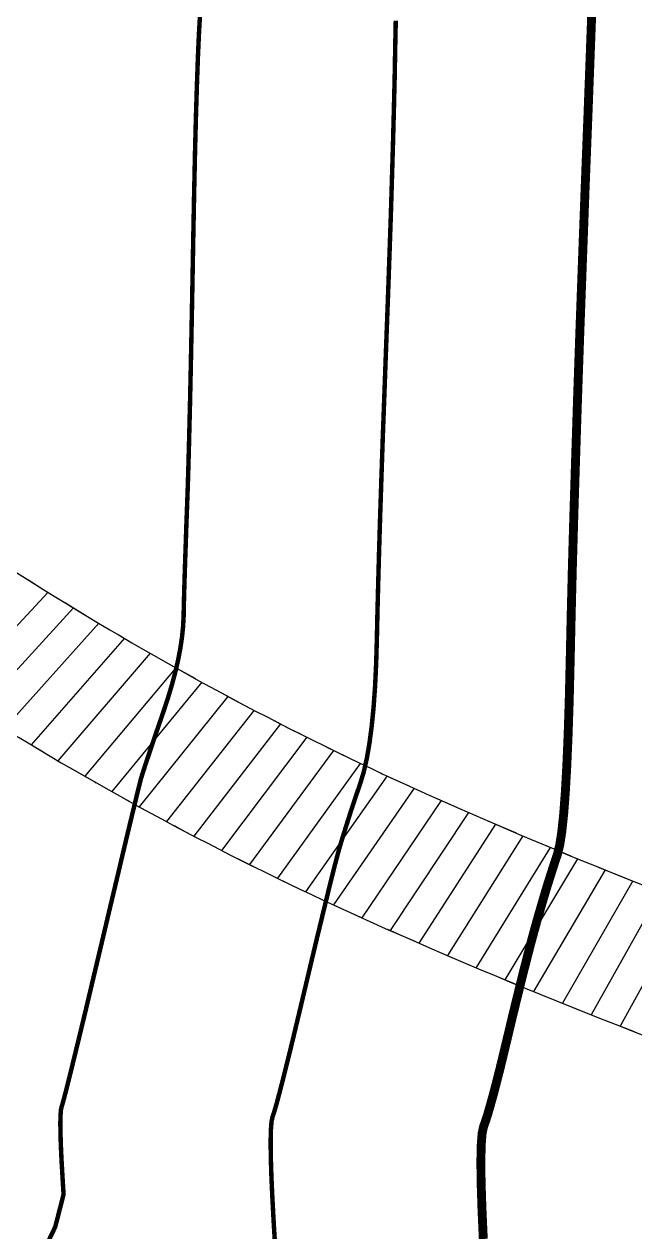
# Model space of a CAD drawing. Extents: x 940 to 1495, y 832 to 1212.
# Drawn here: x 1275.76 to 1286.05, y 867.61 to 887.96 of the extents above; entities that cross this region are included whole.
import ezdxf

# ---------------------------------------------------------------- set-up
doc = ezdxf.new("R2010")
doc.units = 0
doc.header["$LTSCALE"] = 0.5
doc.header["$PDSIZE"] = 0.2
doc.linetypes.add('X6', pattern=[2, 1, -1])
for name, color, linetype in [('DGX', 2, 'CONTINUOUS'), ('DLSS', 4, 'CONTINUOUS'), ('JMD', 6, 'CONTINUOUS'), ('ZDH', 1, 'CONTINUOUS')]:
    doc.layers.add(name, color=color, linetype=linetype)

msp = doc.modelspace()

# ---------------------------------------------------------------- linework, layer by layer
at = {"layer": 'DGX', "color": 3, "linetype": 'Continuous', "const_width": 0.15, "flags": 128}
msp.add_lwpolyline([(1283.497, 867.487), (1283.474, 868.004), (1283.46, 868.44), (1283.456, 868.796), (1283.462, 869.072), (1283.477, 869.267), (1283.502, 869.382), (1283.534, 869.471), (1283.572, 869.59), (1283.615, 869.738), (1283.664, 869.915), (1283.718, 870.122), (1283.778, 870.357), (1283.842, 870.622), (1283.913, 870.917), (1283.984, 871.217), (1284.053, 871.5), (1284.118, 871.765), (1284.18, 872.013), (1284.239, 872.244), (1284.294, 872.457), (1284.347, 872.653), (1284.396, 872.831), (1284.444, 872.997), (1284.49, 873.156), (1284.535, 873.309), (1284.579, 873.455), (1284.623, 873.593), (1284.665, 873.725), (1284.706, 873.851), (1284.746, 873.969), (1284.784, 874.121), (1284.819, 874.346), (1284.851, 874.644), (1284.879, 875.016), (1284.904, 875.461), (1284.926, 875.98), (1284.945, 876.571), (1284.961, 877.237), (1284.977, 877.975), (1284.997, 878.786), (1285.022, 879.67), (1285.052, 880.627), (1285.085, 881.656), (1285.123, 882.758), (1285.166, 883.933), (1285.212, 885.181), (1285.259, 886.394), (1285.299, 887.462), (1285.333, 888.387)], dxfattribs=at)
msp.add_lwpolyline([(1283.497, 867.487), (1283.474, 868.004), (1283.46, 868.44), (1283.456, 868.796), (1283.462, 869.072), (1283.477, 869.267), (1283.502, 869.382), (1283.534, 869.471), (1283.572, 869.59), (1283.615, 869.738), (1283.664, 869.915), (1283.718, 870.122), (1283.778, 870.357), (1283.842, 870.622), (1283.913, 870.917), (1283.984, 871.217), (1284.053, 871.5), (1284.118, 871.765), (1284.18, 872.013), (1284.239, 872.244), (1284.294, 872.457), (1284.347, 872.653), (1284.396, 872.831), (1284.444, 872.997), (1284.49, 873.156), (1284.535, 873.309), (1284.579, 873.455), (1284.623, 873.593), (1284.665, 873.725), (1284.706, 873.851), (1284.746, 873.969), (1284.784, 874.121), (1284.819, 874.346), (1284.851, 874.644), (1284.879, 875.016), (1284.904, 875.461), (1284.926, 875.98), (1284.945, 876.571), (1284.961, 877.237), (1284.977, 877.975), (1284.997, 878.786), (1285.022, 879.67), (1285.052, 880.627), (1285.085, 881.656), (1285.123, 882.758), (1285.166, 883.933), (1285.212, 885.181), (1285.259, 886.394), (1285.299, 887.462), (1285.333, 888.387)], dxfattribs=at)
msp.add_lwpolyline([(1283.497, 867.487), (1283.474, 868.004), (1283.46, 868.44), (1283.456, 868.796), (1283.462, 869.072), (1283.477, 869.267), (1283.502, 869.382), (1283.534, 869.471), (1283.572, 869.59), (1283.615, 869.738), (1283.664, 869.915), (1283.718, 870.122), (1283.778, 870.357), (1283.842, 870.622), (1283.913, 870.917), (1283.984, 871.217), (1284.053, 871.5), (1284.118, 871.765), (1284.18, 872.013), (1284.239, 872.244), (1284.294, 872.457), (1284.347, 872.653), (1284.396, 872.831), (1284.444, 872.997), (1284.49, 873.156), (1284.535, 873.309), (1284.579, 873.455), (1284.623, 873.593), (1284.665, 873.725), (1284.706, 873.851), (1284.746, 873.969), (1284.784, 874.121), (1284.819, 874.346), (1284.851, 874.644), (1284.879, 875.016), (1284.904, 875.461), (1284.926, 875.98), (1284.945, 876.571), (1284.961, 877.237), (1284.977, 877.975), (1284.997, 878.786), (1285.022, 879.67), (1285.052, 880.627), (1285.085, 881.656), (1285.123, 882.758), (1285.166, 883.933), (1285.212, 885.181), (1285.259, 886.394), (1285.299, 887.462), (1285.333, 888.387)], dxfattribs=at)
msp.add_lwpolyline([(1283.497, 867.487), (1283.474, 868.004), (1283.46, 868.44), (1283.456, 868.796), (1283.462, 869.072), (1283.477, 869.267), (1283.502, 869.382), (1283.534, 869.471), (1283.572, 869.59), (1283.615, 869.738), (1283.664, 869.915), (1283.718, 870.122), (1283.778, 870.357), (1283.842, 870.622), (1283.913, 870.917), (1283.984, 871.217), (1284.053, 871.5), (1284.118, 871.765), (1284.18, 872.013), (1284.239, 872.244), (1284.294, 872.457), (1284.347, 872.653), (1284.396, 872.831), (1284.444, 872.997), (1284.49, 873.156), (1284.535, 873.309), (1284.579, 873.455), (1284.623, 873.593), (1284.665, 873.725), (1284.706, 873.851), (1284.746, 873.969), (1284.784, 874.121), (1284.819, 874.346), (1284.851, 874.644), (1284.879, 875.016), (1284.904, 875.461), (1284.926, 875.98), (1284.945, 876.571), (1284.961, 877.237), (1284.977, 877.975), (1284.997, 878.786), (1285.022, 879.67), (1285.052, 880.627), (1285.085, 881.656), (1285.123, 882.758), (1285.166, 883.933), (1285.212, 885.181), (1285.259, 886.394), (1285.299, 887.462), (1285.333, 888.387)], dxfattribs=at)
msp.add_lwpolyline([(1283.497, 867.487), (1283.474, 868.004), (1283.46, 868.44), (1283.456, 868.796), (1283.462, 869.072), (1283.477, 869.267), (1283.502, 869.382), (1283.534, 869.471), (1283.572, 869.59), (1283.615, 869.738), (1283.664, 869.915), (1283.718, 870.122), (1283.778, 870.357), (1283.842, 870.622), (1283.913, 870.917), (1283.984, 871.217), (1284.053, 871.5), (1284.118, 871.765), (1284.18, 872.013), (1284.239, 872.244), (1284.294, 872.457), (1284.347, 872.653), (1284.396, 872.831), (1284.444, 872.997), (1284.49, 873.156), (1284.535, 873.309), (1284.579, 873.455), (1284.623, 873.593), (1284.665, 873.725), (1284.706, 873.851), (1284.746, 873.969), (1284.784, 874.121), (1284.819, 874.346), (1284.851, 874.644), (1284.879, 875.016), (1284.904, 875.461), (1284.926, 875.98), (1284.945, 876.571), (1284.961, 877.237), (1284.977, 877.975), (1284.997, 878.786), (1285.022, 879.67), (1285.052, 880.627), (1285.085, 881.656), (1285.123, 882.758), (1285.166, 883.933), (1285.212, 885.181), (1285.259, 886.394), (1285.299, 887.462), (1285.333, 888.387)], dxfattribs=at)
msp.add_lwpolyline([(1283.497, 867.487), (1283.474, 868.004), (1283.46, 868.44), (1283.456, 868.796), (1283.462, 869.072), (1283.477, 869.267), (1283.502, 869.382), (1283.534, 869.471), (1283.572, 869.59), (1283.615, 869.738), (1283.664, 869.915), (1283.718, 870.122), (1283.778, 870.357), (1283.842, 870.622), (1283.913, 870.917), (1283.984, 871.217), (1284.053, 871.5), (1284.118, 871.765), (1284.18, 872.013), (1284.239, 872.244), (1284.294, 872.457), (1284.347, 872.653), (1284.396, 872.831), (1284.444, 872.997), (1284.49, 873.156), (1284.535, 873.309), (1284.579, 873.455), (1284.623, 873.593), (1284.665, 873.725), (1284.706, 873.851), (1284.746, 873.969), (1284.784, 874.121), (1284.819, 874.346), (1284.851, 874.644), (1284.879, 875.016), (1284.904, 875.461), (1284.926, 875.98), (1284.945, 876.571), (1284.961, 877.237), (1284.977, 877.975), (1284.997, 878.786), (1285.022, 879.67), (1285.052, 880.627), (1285.085, 881.656), (1285.123, 882.758), (1285.166, 883.933), (1285.212, 885.181), (1285.259, 886.394), (1285.299, 887.462), (1285.333, 888.387)], dxfattribs=at)
at = {"layer": 'DGX', "linetype": 'Continuous', "const_width": 0.075, "flags": 128}
for points in [[(1275.82, 866.72), (1276.285, 867.69), (1276.425, 868.237), (1276.406, 868.553), (1276.39, 868.832), (1276.379, 869.073), (1276.373, 869.277), (1276.371, 869.443), (1276.374, 869.572), (1276.381, 869.663), (1276.393, 869.717), (1276.415, 869.79), (1276.455, 869.941), (1276.513, 870.169), (1276.588, 870.474), (1276.681, 870.856), (1276.792, 871.315), (1276.919, 871.852), (1277.065, 872.465), (1277.21, 873.08), (1277.338, 873.618), (1277.447, 874.08), (1277.539, 874.465), (1277.614, 874.775), (1277.67, 875.009), (1277.709, 875.166), (1277.73, 875.247), (1277.747, 875.302), (1277.772, 875.382), (1277.806, 875.486), (1277.849, 875.614), (1277.9, 875.767), (1277.96, 875.944), (1278.029, 876.145), (1278.107, 876.371), (1278.184, 876.604), (1278.251, 876.828), (1278.308, 877.042), (1278.356, 877.248), (1278.393, 877.444), (1278.421, 877.631), (1278.439, 877.809), (1278.448, 877.978), (1278.451, 878.15), (1278.456, 878.34), (1278.462, 878.547), (1278.469, 878.77), (1278.477, 879.011), (1278.486, 879.268), (1278.495, 879.543), (1278.506, 879.835), (1278.518, 880.167), (1278.53, 880.563), (1278.542, 881.024), (1278.555, 881.548), (1278.568, 882.137), (1278.581, 882.789), (1278.595, 883.506), (1278.609, 884.287), (1278.624, 885.062), (1278.639, 885.763), (1278.655, 886.389), (1278.672, 886.94), (1278.689, 887.417), (1278.707, 887.818), (1278.726, 888.145)], [(1275.82, 866.72), (1276.285, 867.69), (1276.425, 868.237), (1276.406, 868.553), (1276.39, 868.832), (1276.379, 869.073), (1276.373, 869.277), (1276.371, 869.443), (1276.374, 869.572), (1276.381, 869.663), (1276.393, 869.717), (1276.415, 869.79), (1276.455, 869.941), (1276.513, 870.169), (1276.588, 870.474), (1276.681, 870.856), (1276.792, 871.315), (1276.919, 871.852), (1277.065, 872.465), (1277.21, 873.08), (1277.338, 873.618), (1277.447, 874.08), (1277.539, 874.465), (1277.614, 874.775), (1277.67, 875.009), (1277.709, 875.166), (1277.73, 875.247), (1277.747, 875.302), (1277.772, 875.382), (1277.806, 875.486), (1277.849, 875.614), (1277.9, 875.767), (1277.96, 875.944), (1278.029, 876.145), (1278.107, 876.371), (1278.184, 876.604), (1278.251, 876.828), (1278.308, 877.042), (1278.356, 877.248), (1278.393, 877.444), (1278.421, 877.631), (1278.439, 877.809), (1278.448, 877.978), (1278.451, 878.15), (1278.456, 878.34), (1278.462, 878.547), (1278.469, 878.77), (1278.477, 879.011), (1278.486, 879.268), (1278.495, 879.543), (1278.506, 879.835), (1278.518, 880.167), (1278.53, 880.563), (1278.542, 881.024), (1278.555, 881.548), (1278.568, 882.137), (1278.581, 882.789), (1278.595, 883.506), (1278.609, 884.287), (1278.624, 885.062), (1278.639, 885.763), (1278.655, 886.389), (1278.672, 886.94), (1278.689, 887.417), (1278.707, 887.818), (1278.726, 888.145)], [(1275.82, 866.72), (1276.285, 867.69), (1276.425, 868.237), (1276.406, 868.553), (1276.39, 868.832), (1276.379, 869.073), (1276.373, 869.277), (1276.371, 869.443), (1276.374, 869.572), (1276.381, 869.663), (1276.393, 869.717), (1276.415, 869.79), (1276.455, 869.941), (1276.513, 870.169), (1276.588, 870.474), (1276.681, 870.856), (1276.792, 871.315), (1276.919, 871.852), (1277.065, 872.465), (1277.21, 873.08), (1277.338, 873.618), (1277.447, 874.08), (1277.539, 874.465), (1277.614, 874.775), (1277.67, 875.009), (1277.709, 875.166), (1277.73, 875.247), (1277.747, 875.302), (1277.772, 875.382), (1277.806, 875.486), (1277.849, 875.614), (1277.9, 875.767), (1277.96, 875.944), (1278.029, 876.145), (1278.107, 876.371), (1278.184, 876.604), (1278.251, 876.828), (1278.308, 877.042), (1278.356, 877.248), (1278.393, 877.444), (1278.421, 877.631), (1278.439, 877.809), (1278.448, 877.978), (1278.451, 878.15), (1278.456, 878.34), (1278.462, 878.547), (1278.469, 878.77), (1278.477, 879.011), (1278.486, 879.268), (1278.495, 879.543), (1278.506, 879.835), (1278.518, 880.167), (1278.53, 880.563), (1278.542, 881.024), (1278.555, 881.548), (1278.568, 882.137), (1278.581, 882.789), (1278.595, 883.506), (1278.609, 884.287), (1278.624, 885.062), (1278.639, 885.763), (1278.655, 886.389), (1278.672, 886.94), (1278.689, 887.417), (1278.707, 887.818), (1278.726, 888.145)], [(1275.82, 866.72), (1276.285, 867.69), (1276.425, 868.237), (1276.406, 868.553), (1276.39, 868.832), (1276.379, 869.073), (1276.373, 869.277), (1276.371, 869.443), (1276.374, 869.572), (1276.381, 869.663), (1276.393, 869.717), (1276.415, 869.79), (1276.455, 869.941), (1276.513, 870.169), (1276.588, 870.474), (1276.681, 870.856), (1276.792, 871.315), (1276.919, 871.852), (1277.065, 872.465), (1277.21, 873.08), (1277.338, 873.618), (1277.447, 874.08), (1277.539, 874.465), (1277.614, 874.775), (1277.67, 875.009), (1277.709, 875.166), (1277.73, 875.247), (1277.747, 875.302), (1277.772, 875.382), (1277.806, 875.486), (1277.849, 875.614), (1277.9, 875.767), (1277.96, 875.944), (1278.029, 876.145), (1278.107, 876.371), (1278.184, 876.604), (1278.251, 876.828), (1278.308, 877.042), (1278.356, 877.248), (1278.393, 877.444), (1278.421, 877.631), (1278.439, 877.809), (1278.448, 877.978), (1278.451, 878.15), (1278.456, 878.34), (1278.462, 878.547), (1278.469, 878.77), (1278.477, 879.011), (1278.486, 879.268), (1278.495, 879.543), (1278.506, 879.835), (1278.518, 880.167), (1278.53, 880.563), (1278.542, 881.024), (1278.555, 881.548), (1278.568, 882.137), (1278.581, 882.789), (1278.595, 883.506), (1278.609, 884.287), (1278.624, 885.062), (1278.639, 885.763), (1278.655, 886.389), (1278.672, 886.94), (1278.689, 887.417), (1278.707, 887.818), (1278.726, 888.145)], [(1275.82, 866.72), (1276.285, 867.69), (1276.425, 868.237), (1276.406, 868.553), (1276.39, 868.832), (1276.379, 869.073), (1276.373, 869.277), (1276.371, 869.443), (1276.374, 869.572), (1276.381, 869.663), (1276.393, 869.717), (1276.415, 869.79), (1276.455, 869.941), (1276.513, 870.169), (1276.588, 870.474), (1276.681, 870.856), (1276.792, 871.315), (1276.919, 871.852), (1277.065, 872.465), (1277.21, 873.08), (1277.338, 873.618), (1277.447, 874.08), (1277.539, 874.465), (1277.614, 874.775), (1277.67, 875.009), (1277.709, 875.166), (1277.73, 875.247), (1277.747, 875.302), (1277.772, 875.382), (1277.806, 875.486), (1277.849, 875.614), (1277.9, 875.767), (1277.96, 875.944), (1278.029, 876.145), (1278.107, 876.371), (1278.184, 876.604), (1278.251, 876.828), (1278.308, 877.042), (1278.356, 877.248), (1278.393, 877.444), (1278.421, 877.631), (1278.439, 877.809), (1278.448, 877.978), (1278.451, 878.15), (1278.456, 878.34), (1278.462, 878.547), (1278.469, 878.77), (1278.477, 879.011), (1278.486, 879.268), (1278.495, 879.543), (1278.506, 879.835), (1278.518, 880.167), (1278.53, 880.563), (1278.542, 881.024), (1278.555, 881.548), (1278.568, 882.137), (1278.581, 882.789), (1278.595, 883.506), (1278.609, 884.287), (1278.624, 885.062), (1278.639, 885.763), (1278.655, 886.389), (1278.672, 886.94), (1278.689, 887.417), (1278.707, 887.818), (1278.726, 888.145)], [(1275.82, 866.72), (1276.285, 867.69), (1276.425, 868.237), (1276.406, 868.553), (1276.39, 868.832), (1276.379, 869.073), (1276.373, 869.277), (1276.371, 869.443), (1276.374, 869.572), (1276.381, 869.663), (1276.393, 869.717), (1276.415, 869.79), (1276.455, 869.941), (1276.513, 870.169), (1276.588, 870.474), (1276.681, 870.856), (1276.792, 871.315), (1276.919, 871.852), (1277.065, 872.465), (1277.21, 873.08), (1277.338, 873.618), (1277.447, 874.08), (1277.539, 874.465), (1277.614, 874.775), (1277.67, 875.009), (1277.709, 875.166), (1277.73, 875.247), (1277.747, 875.302), (1277.772, 875.382), (1277.806, 875.486), (1277.849, 875.614), (1277.9, 875.767), (1277.96, 875.944), (1278.029, 876.145), (1278.107, 876.371), (1278.184, 876.604), (1278.251, 876.828), (1278.308, 877.042), (1278.356, 877.248), (1278.393, 877.444), (1278.421, 877.631), (1278.439, 877.809), (1278.448, 877.978), (1278.451, 878.15), (1278.456, 878.34), (1278.462, 878.547), (1278.469, 878.77), (1278.477, 879.011), (1278.486, 879.268), (1278.495, 879.543), (1278.506, 879.835), (1278.518, 880.167), (1278.53, 880.563), (1278.542, 881.024), (1278.555, 881.548), (1278.568, 882.137), (1278.581, 882.789), (1278.595, 883.506), (1278.609, 884.287), (1278.624, 885.062), (1278.639, 885.763), (1278.655, 886.389), (1278.672, 886.94), (1278.689, 887.417), (1278.707, 887.818), (1278.726, 888.145)], [(1279.999, 867.225), (1279.968, 867.722), (1279.944, 868.16), (1279.927, 868.538), (1279.917, 868.858), (1279.914, 869.119), (1279.918, 869.322), (1279.929, 869.465), (1279.947, 869.549), (1279.975, 869.631), (1280.014, 869.765), (1280.064, 869.953), (1280.126, 870.194), (1280.2, 870.489), (1280.285, 870.836), (1280.381, 871.237), (1280.489, 871.691), (1280.597, 872.148), (1280.695, 872.559), (1280.783, 872.922), (1280.86, 873.239), (1280.926, 873.509), (1280.982, 873.733), (1281.028, 873.909), (1281.063, 874.039), (1281.095, 874.15), (1281.131, 874.269), (1281.171, 874.397), (1281.214, 874.534), (1281.261, 874.68), (1281.312, 874.835), (1281.367, 874.998), (1281.426, 875.17), (1281.484, 875.362), (1281.535, 875.587), (1281.579, 875.843), (1281.617, 876.132), (1281.649, 876.453), (1281.674, 876.805), (1281.692, 877.19), (1281.704, 877.607), (1281.714, 878.063), (1281.727, 878.563), (1281.742, 879.108), (1281.76, 879.698), (1281.781, 880.333), (1281.804, 881.013), (1281.831, 881.738), (1281.859, 882.508), (1281.888, 883.28), (1281.914, 884.013), (1281.938, 884.705), (1281.958, 885.358), (1281.976, 885.97), (1281.991, 886.543), (1282.004, 887.076), (1282.013, 887.569), (1282.022, 888.02)], [(1279.999, 867.225), (1279.968, 867.722), (1279.944, 868.16), (1279.927, 868.538), (1279.917, 868.858), (1279.914, 869.119), (1279.918, 869.322), (1279.929, 869.465), (1279.947, 869.549), (1279.975, 869.631), (1280.014, 869.765), (1280.064, 869.953), (1280.126, 870.194), (1280.2, 870.489), (1280.285, 870.836), (1280.381, 871.237), (1280.489, 871.691), (1280.597, 872.148), (1280.695, 872.559), (1280.783, 872.922), (1280.86, 873.239), (1280.926, 873.509), (1280.982, 873.733), (1281.028, 873.909), (1281.063, 874.039), (1281.095, 874.15), (1281.131, 874.269), (1281.171, 874.397), (1281.214, 874.534), (1281.261, 874.68), (1281.312, 874.835), (1281.367, 874.998), (1281.426, 875.17), (1281.484, 875.362), (1281.535, 875.587), (1281.579, 875.843), (1281.617, 876.132), (1281.649, 876.453), (1281.674, 876.805), (1281.692, 877.19), (1281.704, 877.607), (1281.714, 878.063), (1281.727, 878.563), (1281.742, 879.108), (1281.76, 879.698), (1281.781, 880.333), (1281.804, 881.013), (1281.831, 881.738), (1281.859, 882.508), (1281.888, 883.28), (1281.914, 884.013), (1281.938, 884.705), (1281.958, 885.358), (1281.976, 885.97), (1281.991, 886.543), (1282.004, 887.076), (1282.013, 887.569), (1282.022, 888.02)], [(1279.999, 867.225), (1279.968, 867.722), (1279.944, 868.16), (1279.927, 868.538), (1279.917, 868.858), (1279.914, 869.119), (1279.918, 869.322), (1279.929, 869.465), (1279.947, 869.549), (1279.975, 869.631), (1280.014, 869.765), (1280.064, 869.953), (1280.126, 870.194), (1280.2, 870.489), (1280.285, 870.836), (1280.381, 871.237), (1280.489, 871.691), (1280.597, 872.148), (1280.695, 872.559), (1280.783, 872.922), (1280.86, 873.239), (1280.926, 873.509), (1280.982, 873.733), (1281.028, 873.909), (1281.063, 874.039), (1281.095, 874.15), (1281.131, 874.269), (1281.171, 874.397), (1281.214, 874.534), (1281.261, 874.68), (1281.312, 874.835), (1281.367, 874.998), (1281.426, 875.17), (1281.484, 875.362), (1281.535, 875.587), (1281.579, 875.843), (1281.617, 876.132), (1281.649, 876.453), (1281.674, 876.805), (1281.692, 877.19), (1281.704, 877.607), (1281.714, 878.063), (1281.727, 878.563), (1281.742, 879.108), (1281.76, 879.698), (1281.781, 880.333), (1281.804, 881.013), (1281.831, 881.738), (1281.859, 882.508), (1281.888, 883.28), (1281.914, 884.013), (1281.938, 884.705), (1281.958, 885.358), (1281.976, 885.97), (1281.991, 886.543), (1282.004, 887.076), (1282.013, 887.569), (1282.022, 888.02)], [(1279.999, 867.225), (1279.968, 867.722), (1279.944, 868.16), (1279.927, 868.538), (1279.917, 868.858), (1279.914, 869.119), (1279.918, 869.322), (1279.929, 869.465), (1279.947, 869.549), (1279.975, 869.631), (1280.014, 869.765), (1280.064, 869.953), (1280.126, 870.194), (1280.2, 870.489), (1280.285, 870.836), (1280.381, 871.237), (1280.489, 871.691), (1280.597, 872.148), (1280.695, 872.559), (1280.783, 872.922), (1280.86, 873.239), (1280.926, 873.509), (1280.982, 873.733), (1281.028, 873.909), (1281.063, 874.039), (1281.095, 874.15), (1281.131, 874.269), (1281.171, 874.397), (1281.214, 874.534), (1281.261, 874.68), (1281.312, 874.835), (1281.367, 874.998), (1281.426, 875.17), (1281.484, 875.362), (1281.535, 875.587), (1281.579, 875.843), (1281.617, 876.132), (1281.649, 876.453), (1281.674, 876.805), (1281.692, 877.19), (1281.704, 877.607), (1281.714, 878.063), (1281.727, 878.563), (1281.742, 879.108), (1281.76, 879.698), (1281.781, 880.333), (1281.804, 881.013), (1281.831, 881.738), (1281.859, 882.508), (1281.888, 883.28), (1281.914, 884.013), (1281.938, 884.705), (1281.958, 885.358), (1281.976, 885.97), (1281.991, 886.543), (1282.004, 887.076), (1282.013, 887.569), (1282.022, 888.02)], [(1279.999, 867.225), (1279.968, 867.722), (1279.944, 868.16), (1279.927, 868.538), (1279.917, 868.858), (1279.914, 869.119), (1279.918, 869.322), (1279.929, 869.465), (1279.947, 869.549), (1279.975, 869.631), (1280.014, 869.765), (1280.064, 869.953), (1280.126, 870.194), (1280.2, 870.489), (1280.285, 870.836), (1280.381, 871.237), (1280.489, 871.691), (1280.597, 872.148), (1280.695, 872.559), (1280.783, 872.922), (1280.86, 873.239), (1280.926, 873.509), (1280.982, 873.733), (1281.028, 873.909), (1281.063, 874.039), (1281.095, 874.15), (1281.131, 874.269), (1281.171, 874.397), (1281.214, 874.534), (1281.261, 874.68), (1281.312, 874.835), (1281.367, 874.998), (1281.426, 875.17), (1281.484, 875.362), (1281.535, 875.587), (1281.579, 875.843), (1281.617, 876.132), (1281.649, 876.453), (1281.674, 876.805), (1281.692, 877.19), (1281.704, 877.607), (1281.714, 878.063), (1281.727, 878.563), (1281.742, 879.108), (1281.76, 879.698), (1281.781, 880.333), (1281.804, 881.013), (1281.831, 881.738), (1281.859, 882.508), (1281.888, 883.28), (1281.914, 884.013), (1281.938, 884.705), (1281.958, 885.358), (1281.976, 885.97), (1281.991, 886.543), (1282.004, 887.076), (1282.013, 887.569), (1282.022, 888.02)], [(1279.999, 867.225), (1279.968, 867.722), (1279.944, 868.16), (1279.927, 868.538), (1279.917, 868.858), (1279.914, 869.119), (1279.918, 869.322), (1279.929, 869.465), (1279.947, 869.549), (1279.975, 869.631), (1280.014, 869.765), (1280.064, 869.953), (1280.126, 870.194), (1280.2, 870.489), (1280.285, 870.836), (1280.381, 871.237), (1280.489, 871.691), (1280.597, 872.148), (1280.695, 872.559), (1280.783, 872.922), (1280.86, 873.239), (1280.926, 873.509), (1280.982, 873.733), (1281.028, 873.909), (1281.063, 874.039), (1281.095, 874.15), (1281.131, 874.269), (1281.171, 874.397), (1281.214, 874.534), (1281.261, 874.68), (1281.312, 874.835), (1281.367, 874.998), (1281.426, 875.17), (1281.484, 875.362), (1281.535, 875.587), (1281.579, 875.843), (1281.617, 876.132), (1281.649, 876.453), (1281.674, 876.805), (1281.692, 877.19), (1281.704, 877.607), (1281.714, 878.063), (1281.727, 878.563), (1281.742, 879.108), (1281.76, 879.698), (1281.781, 880.333), (1281.804, 881.013), (1281.831, 881.738), (1281.859, 882.508), (1281.888, 883.28), (1281.914, 884.013), (1281.938, 884.705), (1281.958, 885.358), (1281.976, 885.97), (1281.991, 886.543), (1282.004, 887.076), (1282.013, 887.569), (1282.022, 888.02)]]:
    msp.add_lwpolyline(points, dxfattribs=at)
at = {"layer": 'DLSS', "linetype": 'X6', "flags": 128}
for points in [[(1262.259, 895.433, 0.005989), (1264.489, 890.963, 0.007251), (1266.428, 887.321, 0.000346), (1267.485, 885.407, 0.002885), (1267.613, 885.178, 0.04178), (1268.376, 884.064, 0.026604), (1269.799, 882.495, 0.052175), (1270.348, 882.055, 0.005066), (1276.461, 878.204, 0.032895), (1282.584, 874.968, 0.025335), (1290.964, 871.72)], [(1260.001, 894.51, 0.012893), (1262.262, 889.812, 0.015722), (1264.334, 886.072, 0.000561), (1265.449, 884.205, 0.003813), (1265.616, 883.931, 0.030261), (1266.647, 882.472, 0.023852), (1268.147, 880.774, 0.057043), (1268.743, 880.286, 0.005523), (1275.457, 876.071, 0.032133), (1281.586, 872.838, 0.024418), (1290.076, 869.523)]]:
    msp.add_lwpolyline(points, format="xyb", dxfattribs=at)
at = {"layer": 'JMD', "linetype": 'Continuous'}
for p, q in [((1276.166, 878.386), (1274.535, 876.638)), ((1276.592, 878.124), (1274.982, 876.363)), ((1277.019, 877.865), (1275.429, 876.088)), ((1277.45, 877.61), (1275.877, 875.816)), ((1277.882, 877.359), (1276.328, 875.548)), ((1278.317, 877.113), (1276.782, 875.285)), ((1278.754, 876.87), (1277.238, 875.026)), ((1279.194, 876.632), (1277.697, 874.772)), ((1279.636, 876.398), (1278.158, 874.522)), ((1280.08, 876.168), (1278.622, 874.276)), ((1280.526, 875.942), (1279.088, 874.035)), ((1280.974, 875.721), (1279.556, 873.799)), ((1281.425, 875.503), (1280.027, 873.567)), ((1281.877, 875.29), (1280.499, 873.34)), ((1282.331, 875.082), (1280.974, 873.117)), ((1282.788, 874.877), (1281.451, 872.899)), ((1283.245, 874.676), (1281.93, 872.685)), ((1283.704, 874.477), (1282.411, 872.474)), ((1284.164, 874.28), (1282.892, 872.265)), ((1284.624, 874.086), (1283.375, 872.06)), ((1285.086, 873.895), (1283.858, 871.856)), ((1285.549, 873.706), (1284.343, 871.656)), ((1286.014, 873.52), (1284.829, 871.459)), ((1286.479, 873.337), (1285.316, 871.264)), ((1286.945, 873.156), (1285.804, 871.072))]:
    msp.add_line(p, q, dxfattribs=at)
at = {"layer": 'JMD', "linetype": 'Continuous', "flags": 128}
for points in [[(1266.428, 887.321, 0.01849), (1267.121, 885.95, 0.031079), (1267.613, 885.178, 0.013572), (1269.013, 883.362, 0.026604), (1269.799, 882.495, 0.052175), (1270.348, 882.055, 0.005066), (1276.461, 878.204, 0.032895), (1282.584, 874.968, 0.025335), (1290.964, 871.72)], [(1264.334, 886.072, 0.012989), (1265.112, 884.693, 0.022494), (1265.616, 883.931, 0.011575), (1267.271, 881.766, 0.023852), (1268.147, 880.774, 0.057043), (1268.743, 880.286, 0.005523), (1275.457, 876.071, 0.032133), (1281.586, 872.838, 0.024418), (1290.076, 869.523)]]:
    msp.add_lwpolyline(points, format="xyb", dxfattribs=at)
at = {"layer": 'ZDH', "linetype": 'Continuous'}
msp.add_point((1276.461, 878.204, 22.61), dxfattribs=at)
msp.add_point((1276.461, 878.204, 22.61), dxfattribs=at)
msp.add_point((1276.461, 878.204, 22.61), dxfattribs=at)

doc.saveas('drawing.dxf')
